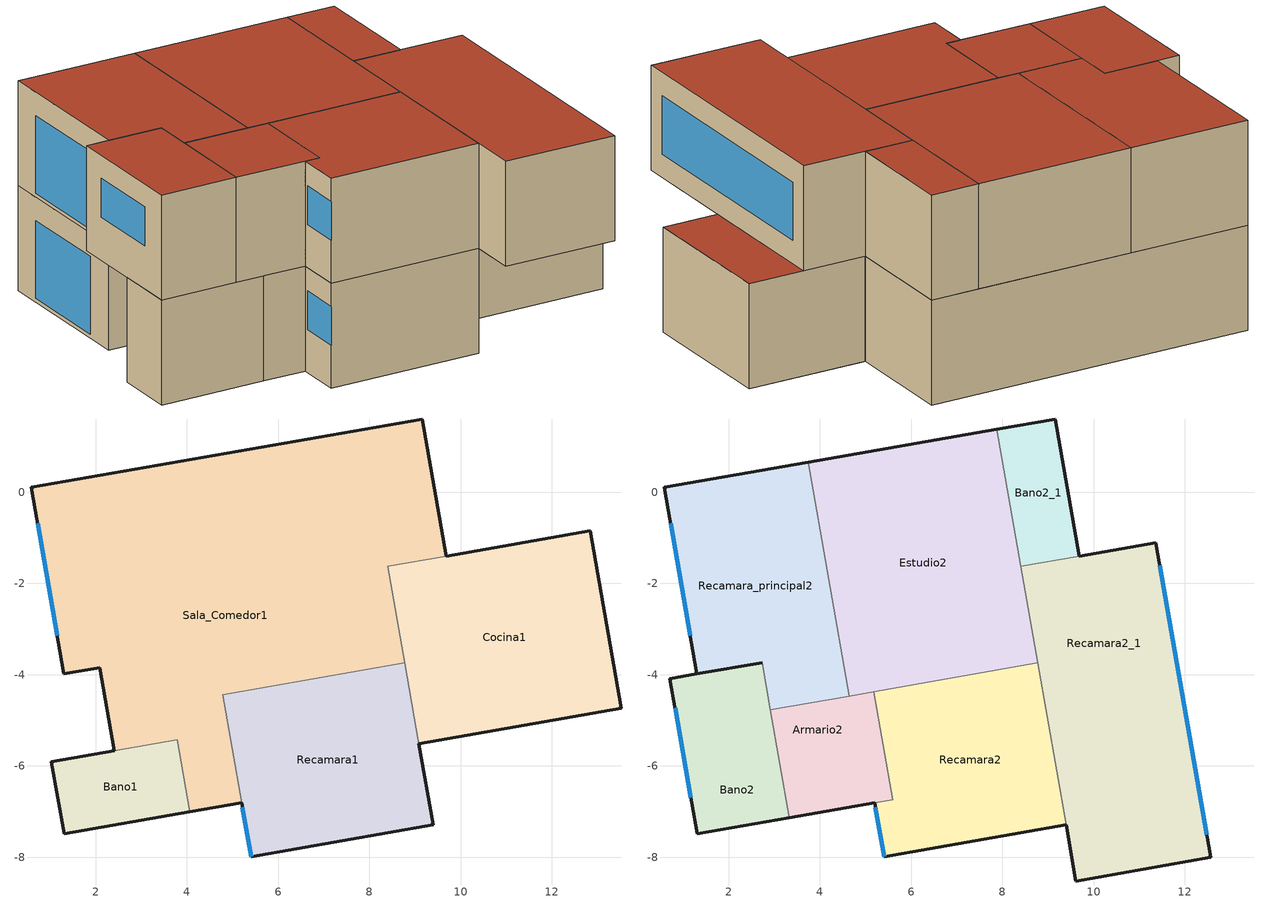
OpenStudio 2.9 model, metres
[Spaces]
Bano1
 floor adiabatic (10cm_CAD): 4.07,-7 1.31,-7.49 1.03,-5.91 3.79,-5.43 z0
 wall outside (14cm_Tabique): 2.41,-5.67 1.03,-5.91 1.31,-7.49 4.07,-7 z0:2.7
 wall to Sala_Comedor1 (14cm_Tabique): 4.07,-7 3.79,-5.43 2.41,-5.67 z0:2.7
Sala_Comedor1
 floor adiabatic (10cm_CAD): 9.69,-1.4 8.41,-1.63 8.78,-3.74 4.79,-4.44 5.2,-6.81 4.07,-7 3.79,-5.43 2.41,-5.67 2.09,-3.85 1.31,-3.98 0.59,0.1 9.16,1.6 z0
 wall outside (14cm_Tabique): 9.69,-1.4 9.16,1.6 0.59,0.1 1.31,-3.98 2.09,-3.85 2.41,-5.67 / 4.07,-7 5.2,-6.81 z0:2.7
 wall to Cocina1 (14cm_Tabique): 8.78,-3.74 8.41,-1.63 9.69,-1.4 z0:2.7
 wall to Recamara1 (14cm_Tabique): 5.2,-6.81 4.79,-4.44 8.78,-3.74 z0:2.7
 window: 0.73,-0.68 1.16,-3.15 z0.1:2.1
Recamara1
 floor adiabatic (10cm_CAD): 9.4,-7.29 5.41,-7.99 4.79,-4.44 8.78,-3.74 z0
 wall outside (14cm_Tabique): 5.2,-6.81 5.41,-7.99 9.4,-7.29 9.09,-5.52 z0:2.7
 wall to Cocina1 (14cm_Tabique): 9.09,-5.52 8.78,-3.74 z0:2.7
 window: 5.22,-6.9 5.41,-7.99 z1.1:2.1
Cocina1
 floor adiabatic (10cm_CAD): 13.52,-4.74 9.09,-5.52 8.41,-1.63 12.84,-0.85 z0
 wall outside (14cm_Tabique): 9.09,-5.52 13.52,-4.74 12.84,-0.85 9.69,-1.4 z0:2.7
 roof outside (10cm_CAD): 12.04,-5 13.52,-4.74 12.84,-0.85 11.36,-1.11 z2.7
Bano2
 floor to Sala_Comedor1 (10cm_CAD): 3.05,-5.56 2.41,-5.67 2.09,-3.85 2.73,-3.73 z2.7
 floor to Bano1 (10cm_CAD): 3.33,-7.13 1.31,-7.49 1.03,-5.91 3.05,-5.56 z2.7
 floor ground (10cm_CAD): 2.41,-5.67 1.03,-5.91 0.72,-4.09 2.09,-3.85 z2.7
 wall outside (14cm_Tabique): 2.73,-3.73 1.31,-3.98 0.72,-4.09 1.31,-7.49 3.33,-7.13 z2.7:5.4
 wall to Recamara_principal2 (14cm_Tabique): 2.92,-4.77 2.73,-3.73 z2.7:5.4
 wall to Armario2 (14cm_Tabique): 3.33,-7.13 2.92,-4.77 z2.7:5.4
 window: 0.83,-4.73 1.17,-6.7 z3.8:4.8
 roof outside (10cm_CAD): 1.31,-7.49 3.33,-7.13 2.73,-3.73 0.72,-4.09 z5.4
Recamara_principal2
 floor to Sala_Comedor1 (10cm_CAD): 4.64,-4.47 2.92,-4.77 2.73,-3.73 1.31,-3.98 0.59,0.1 3.74,0.66 z2.7
 wall outside (14cm_Tabique): 3.74,0.66 0.59,0.1 1.31,-3.98 2.73,-3.73 z2.7:5.4
 wall to Estudio2 (14cm_Tabique): 4.64,-4.47 3.74,0.66 z2.7:5.4
 wall to Armario2 (14cm_Tabique): 2.92,-4.77 4.64,-4.47 z2.7:5.4
 window: 0.73,-0.68 1.16,-3.15 z2.8:4.8
 roof outside (10cm_CAD): 1.31,-3.98 2.73,-3.73 2.92,-4.77 4.64,-4.47 3.74,0.66 0.59,0.1 z5.4
Armario2
 floor to Sala_Comedor1 (10cm_CAD): 5.2,-6.81 4.07,-7 3.79,-5.43 3.05,-5.56 2.92,-4.77 4.79,-4.44 z2.7
 floor to Recamara1 (10cm_CAD): 5.59,-6.74 5.2,-6.81 4.79,-4.44 5.18,-4.37 z2.7
 floor to Bano1 (10cm_CAD): 4.07,-7 3.33,-7.13 3.05,-5.56 3.79,-5.43 z2.7
 wall outside (14cm_Tabique): 3.33,-7.13 5.2,-6.81 z2.7:5.4
 wall to Estudio2 (14cm_Tabique): 5.18,-4.37 4.64,-4.47 z2.7:5.4
 wall to Recamara2 (14cm_Tabique): 5.2,-6.81 5.59,-6.74 5.18,-4.37 z2.7:5.4
 roof outside (10cm_CAD): 3.33,-7.13 5.59,-6.74 5.18,-4.37 2.92,-4.77 z5.4
Estudio2
 floor to Sala_Comedor1 (10cm_CAD): 8.78,-3.74 4.64,-4.47 3.74,0.66 7.88,1.38 z2.7
 wall outside (14cm_Tabique): 7.88,1.38 3.74,0.66 z2.7:5.4
 wall to Bano2_1 (14cm_Tabique): 8.41,-1.63 7.88,1.38 z2.7:5.4
 wall to Recamara2_1 (14cm_Tabique): 8.78,-3.74 8.41,-1.63 z2.7:5.4
 wall to Recamara2 (14cm_Tabique): 5.18,-4.37 8.78,-3.74 z2.7:5.4
 roof outside (10cm_CAD): 4.64,-4.47 8.78,-3.74 7.88,1.38 3.74,0.66 z5.4
Recamara2
 floor to Recamara1 (10cm_CAD): 9.4,-7.29 5.41,-7.99 5.2,-6.81 5.59,-6.74 5.18,-4.37 8.78,-3.74 z2.7
 wall outside (14cm_Tabique): 5.2,-6.81 5.41,-7.99 9.4,-7.29 z2.7:5.4
 wall to Recamara2_1 (14cm_Tabique): 9.4,-7.29 8.78,-3.74 z2.7:5.4
 window: 5.22,-6.9 5.41,-7.99 z3.8:4.8
 roof outside (10cm_CAD): 5.41,-7.99 9.4,-7.29 8.78,-3.74 5.18,-4.37 5.59,-6.74 5.2,-6.81 z5.4
Bano2_1
 floor to Sala_Comedor1 (10cm_CAD): 9.69,-1.4 8.41,-1.63 7.88,1.38 9.16,1.6 z2.7
 wall outside (14cm_Tabique): 9.69,-1.4 9.16,1.6 7.88,1.38 z2.7:5.4
 wall to Recamara2_1 (14cm_Tabique): 8.41,-1.63 9.69,-1.4 z2.7:5.4
 roof outside (10cm_CAD): 8.41,-1.63 9.69,-1.4 9.16,1.6 7.88,1.38 z5.4
Recamara2_1
 floor to Cocina1 (10cm_CAD): 12.04,-5 9.09,-5.52 8.41,-1.63 11.36,-1.11 z2.7
 floor ground (10cm_CAD): 12.57,-8 9.61,-8.52 9.09,-5.52 12.04,-5 z2.7
 wall outside (14cm_Tabique): 9.4,-7.29 9.61,-8.52 12.57,-8 11.36,-1.11 9.69,-1.4 z2.7:5.4
 window: 12.48,-7.51 11.45,-1.6 z3.3:4.8
 roof outside (10cm_CAD): 9.61,-8.52 12.57,-8 11.36,-1.11 8.41,-1.63 z5.4
[Building]
Building 1: Space Type=189.1-2009 - Office - OpenOffice - CZ4-8; Default Construction Set=189.1-2009 - CZ5 - Office
[Site]
Pachuca: Latitude {deg}=20.133; Longitude {deg}=-98.75; Time Zone {hr}=-6; Elevation {m}=2435
[ClimateZones]
Climate Zone Institution Name 1=ASHRAE; Climate Zone Document Name 1=ANSI/ASHRAE Standard 169; Climate Zone Document Year 1=2006; Climate Zone Institution Name 2=CEC; Climate Zone Document Name 2=California Climate Zone Descriptions; Climate Zone Document Year 2=1995
[DefaultConstructionSet]
189.1-2009 - CZ5 - Office: Default Exterior Surface Constructions=Default Surface Constructions 13; Default Interior Surface Constructions=Default Surface Constructions 14; Default Ground Contact Surface Constructions=Default Surface Constructions 15; Default Exterior SubSurface Constructions=Default Sub Surface Constructions 9; Default Interior SubSurface Constructions=Default Sub Surface Constructions 10; Interior Partition Construction=Interior Partition
[DefaultSurfaceConstructions]
Name | Floor Construction | Wall Construction | Roof Ceiling Construction
Default Surface Constructions 13 | ExtSlabCarpet 4in ClimateZone 1-8 | ASHRAE 189.1-2009 ExtWall Mass ClimateZone 5 | ASHRAE 189.1-2009 ExtRoof IEAD ClimateZone 2-5
Default Surface Constructions 14 | Interior Floor | Interior Wall | Interior Ceiling
Default Surface Constructions 15 | ExtSlabCarpet 4in ClimateZone 1-8 | ExtSlabCarpet 4in ClimateZone 1-8 | ExtSlabCarpet 4in ClimateZone 1-8
[Construction]
ExtSlabCarpet 4in ClimateZone 1-8: MAT-CC05 4 HW CONCRETE, CP02 CARPET PAD
Interior Floor: F16 Acoustic tile, F05 Ceiling air space resistance, M11 100mm lightweight concrete
Interior Wall: G01a 19mm gypsum board, F04 Wall air space resistance, G01a 19mm gypsum board
Interior Ceiling: M11 100mm lightweight concrete, F05 Ceiling air space resistance, F16 Acoustic tile
Exterior Door: F08 Metal surface, I01 25mm insulation board
Interior Window: Clear 3mm
Interior Door; Interior Partition: G05 25mm wood
ASHRAE 189.1-2009 ExtRoof IEAD ClimateZone 2-5: Roof Membrane, Roof Insulation [21], Metal Decking
ASHRAE 189.1-2009 ExtWindow ClimateZone 4-5: Theoretical Glass [207]
ASHRAE 189.1-2009 ExtWall Mass ClimateZone 5: 1IN Stucco, 8IN Concrete HW, Wall Insulation [40], 14cm_Tabique
10cm_CAD: 10cm_CAD
14cm_Tabique: 14cm_Tabique
[Material]
Name | Roughness | Thickness {m} | Conductivity {W/m-K} | Density {kg/m3} | Specific Heat {J/kg-K} | Thermal Absorptance | Solar Absorptance | Visible Absorptance
MAT-CC05 4 HW CONCRETE | Rough | 0.1016 | 1.311 | 2240 | 836.8 | 0.9 | 0.85 | 0.85
1IN Stucco | Smooth | 0.0253 | 0.6918 | 1858 | 837 | 0.9 | 0.92 | 0.92
8IN Concrete HW | MediumRough | 0.2033 | 1.7296 | 2243 | 837 | 0.9 | 0.65 | 0.65
14cm_Tabique | MediumRough | 0.14 | 0.7 | 1970 | 800 | 0.9 | 0.4 | 0.4
Roof Membrane | VeryRough | 0.0095 | 0.16 | 1121.29 | 1460 | 0.9 | 0.7 | 0.7
Metal Decking | MediumSmooth | 0.0015 | 45.006 | 7680 | 418.4 | 0.9 | 0.6 | 0.6
F16 Acoustic tile | MediumSmooth | 0.0191 | 0.06 | 368 | 590 | 0.9 | 0.3 | 0.3
M11 100mm lightweight concrete | MediumRough | 0.1016 | 0.53 | 1280 | 840 | 0.9 | 0.5 | 0.5
G01a 19mm gypsum board | MediumSmooth | 0.019 | 0.16 | 800 | 1090 | 0.9 | 0.4 | 0.4
F08 Metal surface | Smooth | 0.0008 | 45.28 | 7824 | 500 | 0.9 | 0.7 | 0.7
I01 25mm insulation board | MediumRough | 0.0254 | 0.03 | 43 | 1210 | 0.9 | 0.6 | 0.6
G05 25mm wood | MediumSmooth | 0.0254 | 0.15 | 608 | 1630 | 0.9 | 0.5 | 0.5
Roof Insulation [21] | MediumRough | 0.2105 | 0.049 | 265 | 836.8 | 0.9 | 0.7 | 0.7
Wall Insulation [40] | MediumRough | 0.0794 | 0.0432 | 91 | 837 | 0.9 | 0.5 | 0.5
10cm_CAD | MediumRough | 0.1 | 2 | 2400 | 1000 |  | 0.4 | 0.4
[Material:NoMass]
CP02 CARPET PAD: Roughness=Smooth; Thermal Resistance {m2-K/W}=0.1; Thermal Absorptance=0.9; Solar Absorptance=0.8; Visible Absorptance=0.8
[Material:AirGap]
Name | Thermal Resistance {m2-K/W}
F05 Ceiling air space resistance | 0.18
F04 Wall air space resistance | 0.15
[DefaultSubSurfaceConstructions]
Name | Fixed Window Construction | Operable Window Construction | Door Construction | Tubular Daylight Dome Construction | Tubular Daylight Diffuser Construction
Default Sub Surface Constructions 9 | ASHRAE 189.1-2009 ExtWindow ClimateZone 4-5 | ASHRAE 189.1-2009 ExtWindow ClimateZone 4-5 | Exterior Door | Interior Window | Interior Window
Default Sub Surface Constructions 10 | Interior Window | Interior Window | Interior Door
[WindowMaterial:Glazing] Optical Data Type=SpectralAverage; Thickness {m}=0.003; Back Side Solar Reflectance at Normal Incidence=0; Back Side Visible Reflectance at Normal Incidence=0; Infrared Transmittance at Normal Incidence=0; Dirt Correction Factor for Solar and Visible Transmittance=1; Solar Diffusing=No
Name | Solar Transmittance at Normal Incidence | Front Side Solar Reflectance at Normal Incidence | Visible Transmittance at Normal Incidence | Front Side Visible Reflectance at Normal Incidence | Front Side Infrared Hemispherical Emissivity | Back Side Infrared Hemispherical Emissivity | Conductivity {W/m-K}
Clear 3mm | 0.837 | 0.075 | 0.898 | 0.081 | 0.84 | 0.84 | 0.9
Theoretical Glass [207] | 0.3311 | 0.6189 | 0.44 | 0.51 | 0.9 | 0.9 | 0.0133
[WindowMaterial:Blind]
Window Material Blind 1: Slat Width {m}=0.025; Slat Separation {m}=0.01875; Front Side Slat Beam Solar Reflectance=0.5; Back Side Slat Beam Solar Reflectance=0.5; Front Side Slat Diffuse Solar Reflectance=0.5; Back Side Slat Diffuse Solar Reflectance=0.5; Slat Beam Visible Transmittance=0
[SpaceType]
189.1-2009 - Office - OpenOffice - CZ4-8: Default Schedule Set=189.1-2009 - Office - OpenOffice - CZ4-8 Schedule Set; Design Specification Outdoor Air Object=189.1-2009 - Office - OpenOffice - CZ4-8 Ventilation; Standards Building Type=Office; Standards Space Type=OpenOffice
[DefaultScheduleSet]
189.1-2009 - Office - OpenOffice - CZ4-8 Schedule Set: Number of People Schedule=Office Work Occ; People Activity Level Schedule=Office Activity; Lighting Schedule=Office Bldg Light; Electric Equipment Schedule=Office Bldg Equip; Infiltration Schedule=Office Infil Quarter On
[DesignSpecification:OutdoorAir]
189.1-2009 - Office - OpenOffice - CZ4-8 Ventilation: Outdoor Air Method=Sum; Outdoor Air Flow per Person {m3/s-person}=0.00943895
[ShadingControl]
Shading Control 1: Shading Type=InteriorBlind; Shading Device Material=Window Material Blind 1
[BuildingStory] Nominal Z Coordinate {m}=0; Nominal Floor to Floor Height {m}=2.7
Building Story 1; Building Story 2
[Space]
Name | Building Story | Thermal Zone
Bano1 | Building Story 1 | TZ_Bano1
Sala_Comedor1 | Building Story 1 | TZ_Sala_Comedor1
Recamara1 | Building Story 1 | TZ_Recamara1
Cocina1 | Building Story 1 | TZ_Cocina1
Bano2 | Building Story 2 | TZ_Bano2
Recamara_principal2 | Building Story 2 | TZ_Recamara_principal2
Armario2 | Building Story 2 | TZ_Armario2
Estudio2 | Building Story 2 | TZ_Estudio2
Recamara2 | Building Story 2 | TZ_Recamara2
Bano2_1 | Building Story 2 | TZ_Bano2_1
Recamara2_1 | Building Story 2 | TZ_Recamara2_1
[ThermalZone] Use Ideal Air Loads=No
TZ_Recamara2; TZ_Bano2_1; TZ_Estudio2; TZ_Recamara_principal2; TZ_Armario2; TZ_Bano2; TZ_Cocina1; TZ_Recamara2_1; TZ_Recamara1; TZ_Sala_Comedor1; TZ_Bano1
[Sizing:Zone] Zone Cooling Design Supply Air Temperature Input Method=SupplyAirTemperature; Zone Cooling Design Supply Air Temperature {C}=14; Zone Cooling Design Supply Air Temperature Difference {deltaC}=11.11; Zone Heating Design Supply Air Temperature Input Method=SupplyAirTemperature; Zone Heating Design Supply Air Temperature {C}=40; Zone Heating Design Supply Air Temperature Difference {deltaC}=11.11; Zone Cooling Design Supply Air Humidity Ratio {kg-H2O/kg-air}=0.0085; Zone Heating Design Supply Air Humidity Ratio {kg-H2O/kg-air}=0.008; Cooling Design Air Flow Method=DesignDay; Heating Design Air Flow Method=DesignDay; Account for Dedicated Outdoor Air System=No; Dedicated Outdoor Air System Control Strategy=NeutralSupplyAir; Dedicated Outdoor Air Low Setpoint Temperature for Design {C}=autosize; Dedicated Outdoor Air High Setpoint Temperature for Design {C}=autosize
TZ_Recamara2; TZ_Bano2_1; TZ_Estudio2; TZ_Recamara_principal2; TZ_Armario2; TZ_Bano2; TZ_Cocina1; TZ_Recamara2_1; TZ_Recamara1; TZ_Sala_Comedor1; TZ_Bano1
[Schedule:Ruleset]
Name | Default Day Schedule | Summer Design Day Schedule | Winter Design Day Schedule
Office Bldg Light | Office Bldg Light Default Schedule | Office Bldg Light Summer Design Day | Office Bldg Light Winter Design Day
Office Activity | Office Activity Default Schedule | Office Activity Summer Design Day | Office Activity Winter Design Day
Office Infil Quarter On | Office Infil Quarter On Default Schedule | Office Infil Quarter On Summer Design Day | Office Infil Quarter On Winter Design Day
Office Bldg Equip | Office Bldg Equip Default Schedule | Office Bldg Equip Summer Design Day | Office Bldg Equip Winter Design Day
Office Work Occ | Office Bldg Occ Default Schedule | Office Bldg Occ Summer Design Day | Office Bldg Occ Winter Design Day
[Schedule:Day]
Office Bldg Light Default Schedule: 5, 0, 0.05, 7, 0, 0.1, 8, 0, 0.3, 17, 0, 0.9, 18, 0, 0.7, 20, 0, 0.5, 22, 0, 0.3, 23, 0, 0.1, 24, 0, 0.05
Office Bldg Light Summer Design Day; Office Infil Quarter On Rule 1 Day Schedule; Office Bldg Equip Summer Design Day: 24, 0, 1
Office Bldg Light Winter Design Day; Office Bldg Equip Winter Design Day; Office Bldg Occ Winter Design Day; Office Bldg Occ Rule 1 Day Schedule: 24, 0, 0
Office Bldg Light Rule 1 Day Schedule: 24, 0, 0.05
Office Bldg Light Rule 2 Day Schedule: 6, 0, 0.05, 8, 0, 0.1, 14, 0, 0.5, 17, 0, 0.15, 24, 0, 0.05
Office Activity Default Schedule; Office Activity Summer Design Day; Office Activity Winter Design Day: 24, 0, 132
Office Infil Quarter On Default Schedule; Office Infil Quarter On Summer Design Day: 6, 0, 1, 22, 0, 0.25, 24, 0, 1
Office Infil Quarter On Winter Design Day; Office Infil Quarter On Rule 2 Day Schedule: 6, 0, 1, 18, 0, 0.25, 24, 0, 1
Office Bldg Equip Default Schedule: 8, 0, 0.4, 12, 0, 0.9, 13, 0, 0.8, 17, 0, 0.9, 18, 0, 0.8, 20, 0, 0.6, 22, 0, 0.5, 24, 0, 0.4
Office Bldg Equip Rule 1 Day Schedule: 24, 0, 0.3
Office Bldg Equip Rule 2 Day Schedule: 6, 0, 0.3, 8, 0, 0.4, 14, 0, 0.5, 17, 0, 0.35, 24, 0, 0.3
Office Bldg Occ Default Schedule: 6, 0, 0, 7, 0, 0.1, 8, 0, 0.2, 12, 0, 0.85, 13, 0, 0.5, 17, 0, 0.85, 18, 0, 0.7, 20, 0, 0.4, 22, 0, 0.1, 24, 0, 0.05
Office Bldg Occ Summer Design Day: 6, 0, 0, 22, 0, 1, 24, 0, 0.05
Office Bldg Occ Rule 2 Day Schedule: 6, 0, 0, 8, 0, 0.1, 14, 0, 0.4, 17, 0, 0.1, 24, 0, 0
[Schedule:Rule] Apply Monday=No; Apply Tuesday=No; Apply Wednesday=No; Apply Thursday=No; Apply Friday=No; Date Specification Type=DateRange; Start Month=1; Start Day=1; End Month=12; End Day=31
Name | Schedule Ruleset | Rule Order | Day Schedule | Apply Sunday | Apply Saturday
Office Bldg Light Rule 1 | Office Bldg Light | 0 | Office Bldg Light Rule 1 Day Schedule | Yes | No
Office Bldg Light Rule 2 | Office Bldg Light | 1 | Office Bldg Light Rule 2 Day Schedule | No | Yes
Office Infil Quarter On Rule 1 | Office Infil Quarter On | 0 | Office Infil Quarter On Rule 1 Day Schedule | Yes | No
Office Infil Quarter On Rule 2 | Office Infil Quarter On | 1 | Office Infil Quarter On Rule 2 Day Schedule | No | Yes
Office Bldg Equip Rule 1 | Office Bldg Equip | 0 | Office Bldg Equip Rule 1 Day Schedule | Yes | No
Office Bldg Equip Rule 2 | Office Bldg Equip | 1 | Office Bldg Equip Rule 2 Day Schedule | No | Yes
Office Work Occ Rule 1 | Office Work Occ | 0 | Office Bldg Occ Rule 1 Day Schedule | Yes | No
Office Work Occ Rule 2 | Office Work Occ | 1 | Office Bldg Occ Rule 2 Day Schedule | No | Yes
